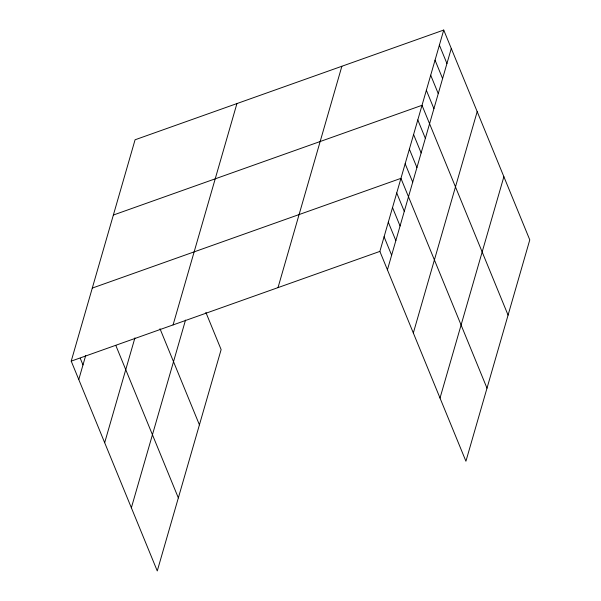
<?xml version="1.0" encoding="UTF-8"?>
<svg xmlns="http://www.w3.org/2000/svg" width="601" height="601" viewBox="0 0 601 601"><rect width="100%" height="100%" fill="white"/><g stroke="black" fill="none" stroke-linecap="round" stroke-linejoin="round"><path stroke-width="0.9" d="M205.873 312.392L221.13 349.594L157.267 570.95L71.218 361.126L135.075 139.778L443.733 30.05L529.782 239.874L465.925 461.222L379.87 251.406L443.733 30.05M78.769 379.547L85.71 355.484M104.672 442.712L134.924 337.867M173.073 324.916L236.929 103.567M131.364 507.785L185.521 320.078M278.015 287.609L341.871 66.26M387.42 269.819L451.283 48.471M413.33 332.984L477.186 111.628M440.015 398.065L503.878 176.709M113.364 215.038L422.015 105.31L508.07 315.134M92.291 288.082L400.942 178.354L486.998 388.178M71.218 361.126L379.87 251.406M439.384 45.105L446.941 63.518M435.041 60.153L442.599 78.573M430.699 75.208L438.257 93.621M426.357 90.255L433.914 108.676M417.8 119.922L425.358 138.335M413.586 134.526L421.143 152.947M409.371 149.138L416.929 167.559M405.157 163.75L412.714 182.163M396.728 192.966L404.278 211.387M392.513 207.578L400.063 225.991M388.299 222.182L395.849 240.603M384.084 236.794L391.634 255.215M159.994 328.717L199.419 424.854M115.813 345.432L178.347 497.906M80.241 358.241L82.983 364.935"/></g></svg>
